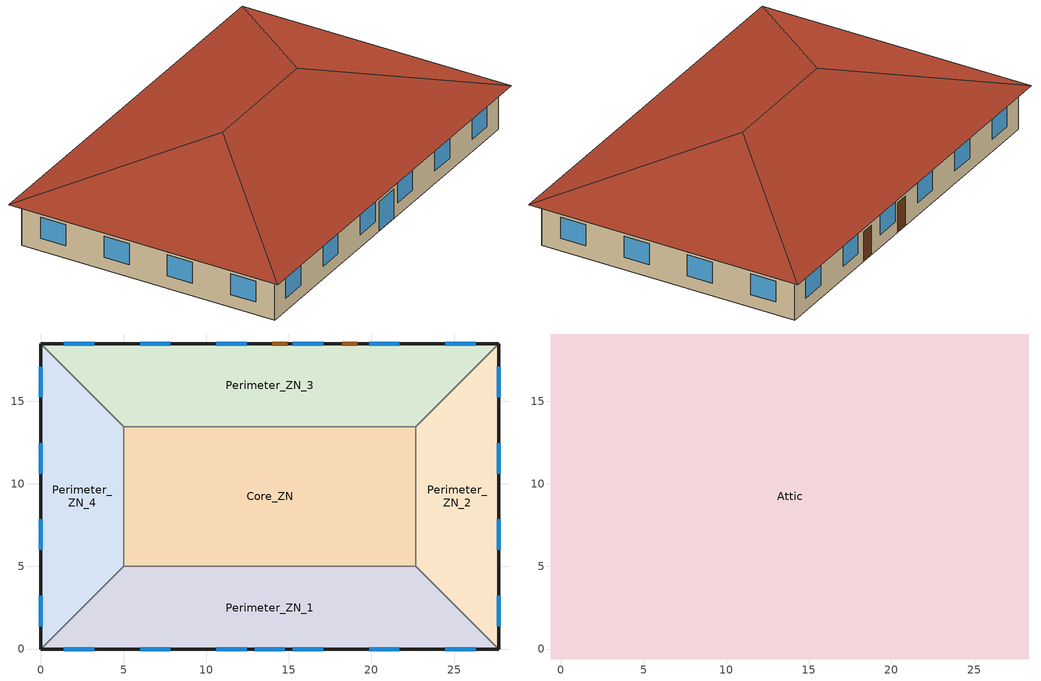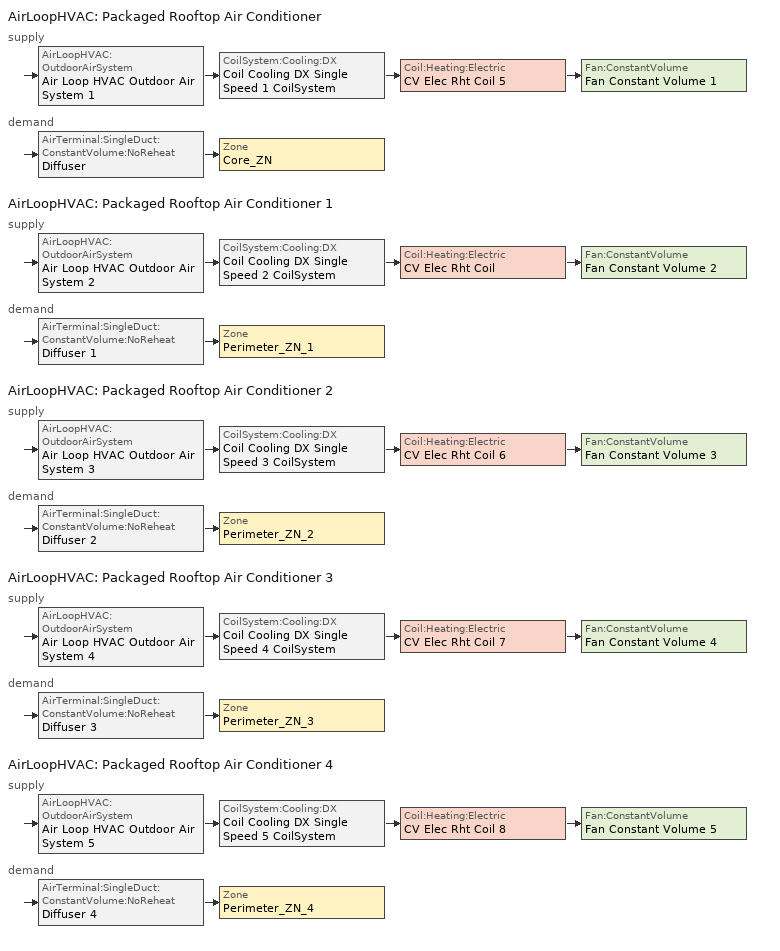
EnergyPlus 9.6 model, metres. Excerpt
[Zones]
Core_ZN
 floor ground (90.1-1999 Nonres B17 Ext Slab Unheated - 8in Slab with Carpet): 22.69,13.46 22.69,5 5,5 5,13.46 z0
 wall to Perimeter_ZN_2 (int_wall): 22.69,5 22.69,13.46 z0:3.05
 wall to Perimeter_ZN_3 (int_wall): 22.69,13.46 5,13.46 z0:3.05
 wall to Perimeter_ZN_1 (int_wall): 5,5 22.69,5 z0:3.05
 wall to Perimeter_ZN_4 (int_wall): 5,13.46 5,5 z0:3.05
Perimeter_ZN_1
 floor ground (90.1-1999 Nonres B17 Ext Slab Unheated - 8in Slab with Carpet): 22.69,5 27.69,0 0,0 5,5 z0
 wall outside (nonres_ext_wall): 0,0 27.69,0 z0:3.05
 wall to Perimeter_ZN_2 (int_wall): 27.69,0 22.69,5 z0:3.05
 wall to Perimeter_ZN_4 (int_wall): 5,5 0,0 z0:3.05
 window (Window_U_0.38_SHGC_0.38): 12.93,0 14.76,0 z0:2.13; 1.39,0 3.22,0 / 6.01,0 7.84,0 / 10.62,0 12.45,0 / 15.24,0 17.07,0 / 19.85,0 21.68,0 / 24.47,0 26.3,0 z0.9:2.42
Perimeter_ZN_2
 floor ground (90.1-1999 Nonres B17 Ext Slab Unheated - 8in Slab with Carpet): 27.69,18.46 27.69,0 22.69,5 22.69,13.46 z0
 wall outside (nonres_ext_wall): 27.69,0 27.69,18.46 z0:3.05
 wall to Perimeter_ZN_3 (int_wall): 27.69,18.46 22.69,13.46 z0:3.05
 window (Window_U_0.38_SHGC_0.38): 27.69,1.39 27.69,3.22 / 27.69,6.01 27.69,7.84 / 27.69,10.62 27.69,12.45 / 27.69,15.24 27.69,17.07 z0.9:2.42
Perimeter_ZN_3
 floor ground (90.1-1999 Nonres B17 Ext Slab Unheated - 8in Slab with Carpet): 27.69,18.46 22.69,13.46 5,13.46 0,18.46 z0
 wall outside (nonres_ext_wall): 27.69,18.46 0,18.46 z0:3.05
 wall to Perimeter_ZN_4 (int_wall): 0,18.46 5,13.46 z0:3.05
 window (Window_U_0.38_SHGC_0.38): 26.3,18.46 24.47,18.46 / 21.68,18.46 19.85,18.46 / 17.07,18.46 15.24,18.46 / 12.45,18.46 10.62,18.46 / 7.84,18.46 6.01,18.46 / 3.22,18.46 1.39,18.46 z0.9:2.42
 door (Swinging Door_con): 14.91,18.46 14,18.46 / 19.13,18.46 18.22,18.46 z0:2.13
Perimeter_ZN_4
 floor ground (90.1-1999 Nonres B17 Ext Slab Unheated - 8in Slab with Carpet): 0,18.46 5,13.46 5,5 0,0 z0
 wall outside (nonres_ext_wall): 0,18.46 0,0 z0:3.05
 window (Window_U_0.38_SHGC_0.38): 0,17.07 0,15.24 / 0,12.45 0,10.62 / 0,7.84 0,6.01 / 0,3.22 0,1.39 z0.9:2.42
Attic
 floor outside (ext_soffit_floor): 28.29,19.06 28.29,-0.6 27.69,0 27.69,18.46 z3.05; 28.29,19.06 27.69,18.46 0,18.46 -0.6,19.06 z3.05; 27.69,0 28.29,-0.6 -0.6,-0.6 0,0 z3.05; -0.6,19.06 0,18.46 0,0 -0.6,-0.6 z3.05
 floor to Core_ZN (nonres_roof_floor): 22.69,13.46 22.69,5 5,5 5,13.46 z3.05
 floor to Perimeter_ZN_2 (nonres_roof_floor): 27.69,18.46 27.69,0 22.69,5 22.69,13.46 z3.05
 floor to Perimeter_ZN_3 (nonres_roof_floor): 27.69,18.46 22.69,13.46 5,13.46 0,18.46 z3.05
 floor to Perimeter_ZN_1 (nonres_roof_floor): 22.69,5 27.69,0 0,0 5,5 z3.05
 floor to Perimeter_ZN_4 (nonres_roof_floor): 0,18.46 5,13.46 5,5 0,0 z3.05
 roof outside (AtticRoofDeck): 18.46,9.23,6.33 28.29,-0.6,3.05 28.29,19.06,3.05; 18.46,9.23,6.33 28.29,19.06,3.05 -0.6,19.06,3.05 9.23,9.23,6.33; 9.23,9.23,6.33 -0.6,-0.6,3.05 28.29,-0.6,3.05 18.46,9.23,6.33; 9.23,9.23,6.33 -0.6,19.06,3.05 -0.6,-0.6,3.05
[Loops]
AirLoopHVAC 'Packaged Rooftop Air Conditioner'
 supply: AirLoopHVAC:OutdoorAirSystem 'Air Loop HVAC Outdoor Air System 1' > CoilSystem:Cooling:DX 'Coil Cooling DX Single Speed 1 CoilSystem' > Coil:Heating:Electric 'CV Elec Rht Coil 5' > Fan:ConstantVolume 'Fan Constant Volume 1'
 demand: AirTerminal:SingleDuct:ConstantVolume:NoReheat 'Diffuser' > Zone 'Core_ZN'
AirLoopHVAC 'Packaged Rooftop Air Conditioner 1'
 supply: AirLoopHVAC:OutdoorAirSystem 'Air Loop HVAC Outdoor Air System 2' > CoilSystem:Cooling:DX 'Coil Cooling DX Single Speed 2 CoilSystem' > Coil:Heating:Electric 'CV Elec Rht Coil' > Fan:ConstantVolume 'Fan Constant Volume 2'
 demand: AirTerminal:SingleDuct:ConstantVolume:NoReheat 'Diffuser 1' > Zone 'Perimeter_ZN_1'
AirLoopHVAC 'Packaged Rooftop Air Conditioner 2'
 supply: AirLoopHVAC:OutdoorAirSystem 'Air Loop HVAC Outdoor Air System 3' > CoilSystem:Cooling:DX 'Coil Cooling DX Single Speed 3 CoilSystem' > Coil:Heating:Electric 'CV Elec Rht Coil 6' > Fan:ConstantVolume 'Fan Constant Volume 3'
 demand: AirTerminal:SingleDuct:ConstantVolume:NoReheat 'Diffuser 2' > Zone 'Perimeter_ZN_2'
AirLoopHVAC 'Packaged Rooftop Air Conditioner 3'
 supply: AirLoopHVAC:OutdoorAirSystem 'Air Loop HVAC Outdoor Air System 4' > CoilSystem:Cooling:DX 'Coil Cooling DX Single Speed 4 CoilSystem' > Coil:Heating:Electric 'CV Elec Rht Coil 7' > Fan:ConstantVolume 'Fan Constant Volume 4'
 demand: AirTerminal:SingleDuct:ConstantVolume:NoReheat 'Diffuser 3' > Zone 'Perimeter_ZN_3'
AirLoopHVAC 'Packaged Rooftop Air Conditioner 4'
 supply: AirLoopHVAC:OutdoorAirSystem 'Air Loop HVAC Outdoor Air System 5' > CoilSystem:Cooling:DX 'Coil Cooling DX Single Speed 5 CoilSystem' > Coil:Heating:Electric 'CV Elec Rht Coil 8' > Fan:ConstantVolume 'Fan Constant Volume 5'
 demand: AirTerminal:SingleDuct:ConstantVolume:NoReheat 'Diffuser 4' > Zone 'Perimeter_ZN_4'
[Building]
OfficeSmall: North Axis {deg}=0; Terrain=City; Loads Convergence Tolerance Value {W}=0.04; Temperature Convergence Tolerance Value {deltaC}=0.2; Solar Distribution=FullInteriorAndExterior; Maximum Number of Warmup Days=25; Minimum Number of Warmup Days=6
[Site:Location]
Broomfield Jeffco  Boulder   S: Latitude {deg}=40.13; Longitude {deg}=-105.24; Time Zone {hr}=-7; Elevation {m}=1689
[SizingPeriod:DesignDay] Day of Month=21; Dry-Bulb Temperature Range Modifier Type=DefaultMultipliers; Humidity Condition Type=Wetbulb; Barometric Pressure {Pa}=82237; Rain Indicator=No; Snow Indicator=No; Daylight Saving Time Indicator=No; Begin Environment Reset Mode=FullResetAtBeginEnvironment
Name | Month | Day Type | Maximum Dry-Bulb Temperature {C} | Daily Dry-Bulb Temperature Range {deltaC} | Wetbulb or DewPoint at Maximum Dry-Bulb {C} | Wind Speed {m/s} | Wind Direction {deg} | Solar Model Indicator | ASHRAE Clear Sky Optical Depth for Beam Irradiance (taub) | ASHRAE Clear Sky Optical Depth for Diffuse Irradiance (taud) | Sky Clearness
Denver-Aurora-Buckley.AFB_CO_USA Ann Clg .4% Condns DB=>MWB | 7 | SummerDesignDay | 33.9 | 14.8 | 15 | 3.6 | 30 | ASHRAETau | 0.423 | 2.02
Denver-Aurora-Buckley.AFB_CO_USA Ann Htg 99.6% Condns DB | 12 | WinterDesignDay | -17.9 | 0 | -17.9 | 2.5 | 180 | ASHRAEClearSky |  |  | 0
[Material] Thermal Absorptance=0.9; Solar Absorptance=0.7
Name | Roughness | Thickness {m} | Conductivity {W/m-K} | Density {kg/m3} | Specific Heat {J/kg-K} | Visible Absorptance
F07 25mm stucco | Smooth | 0.0254 | 0.72 | 1856 | 840 | 0.7
F12 Asphalt shingles | VeryRough | 0.0032 | 0.04 | 1120 | 1260 | 0.7
G01 13mm gypsum board | Smooth | 0.0127 | 0.16 | 800 | 1090 | 0.5
G01 16mm gypsum board | MediumSmooth | 0.0159 | 0.16 | 800 | 1090 | 0.7
G02 16mm plywood | Smooth | 0.0159 | 0.12 | 544 | 1210 | 0.7
MAT-CC05 8 HW CONCRETE | Rough | 0.20321 | 1.311 | 2240 | 836.8 | 0.7
Std Wood 6inch | MediumSmooth | 0.15 | 0.12 | 540 | 1210 | 0.7
[Material:NoMass] Thermal Absorptance=0.9; Solar Absorptance=0.7
Name | Roughness | Thermal Resistance {m2-K/W} | Visible Absorptance
CP02 CARPET PAD 9 | VeryRough | 0.21648 | 0.8
Nonres_Exterior_Wall_Insulation | MediumSmooth | 3.06942 | 0.7
Nonres_Roof_Insulation | MediumSmooth | 8.09839 | 0.7
Opaque Door panel_con | MediumRough | 0.475964 | 0.7
[WindowMaterial:SimpleGlazingSystem]
Glazing Layer: U-Factor {W/m2-K}=2.15774; Solar Heat Gain Coefficient=0.38; Visible Transmittance=0.418
[Construction]
90.1-1999 Nonres B17 Ext Slab Unheated - 8in Slab with Carpet: MAT-CC05 8 HW CONCRETE, CP02 CARPET PAD 9
AtticRoofDeck: F12 Asphalt shingles, G02 16mm plywood
ext_soffit_floor: G02 16mm plywood
InteriorFurnishings: Std Wood 6inch
int_wall: G01 13mm gypsum board, G01 13mm gypsum board
nonres_ext_wall: F07 25mm stucco, G01 16mm gypsum board, Nonres_Exterior_Wall_Insulation, G01 16mm gypsum board
nonres_roof_floor: G01 16mm gypsum board, Nonres_Roof_Insulation
Swinging Door_con: Opaque Door panel_con
Window_U_0.38_SHGC_0.38: Glazing Layer
[Zone] Multiplier=1
Name | Part of Total Floor Area
Attic | No
Core_ZN; Perimeter_ZN_1; Perimeter_ZN_2; Perimeter_ZN_3; Perimeter_ZN_4 | Yes
[ZoneInfiltration:DesignFlowRate] Temperature Term Coefficient=0; Velocity Squared Term Coefficient=0
Name | Zone or ZoneList | Schedule | Design Flow Rate Calculation Method | Design Flow Rate {m3/s} | Constant Term Coefficient | Velocity Term Coefficient | Flow per Exterior Surface Area {m3/s-m2}
Attic_Infiltration | Attic | ALWAYS_ON | Flow/Zone | 0.2001 | 1 | 0
Perimeter_ZN_1_Door_Infiltration | Perimeter_ZN_1 | INFIL_Door_Opening_SCH | Flow/Zone | 0.0764554 | 1 | 0
Perimeter_ZN_1_Infiltration | Perimeter_ZN_1 | INFIL_QUARTER_ON_SCH | Flow/ExteriorWallArea |  | 0 | 0.224 | 0.00056896
Perimeter_ZN_2_Infiltration | Perimeter_ZN_2 | INFIL_QUARTER_ON_SCH | Flow/ExteriorWallArea |  | 0 | 0.224 | 0.00056896
Perimeter_ZN_3_Infiltration | Perimeter_ZN_3 | INFIL_QUARTER_ON_SCH | Flow/ExteriorWallArea |  | 0 | 0.224 | 0.00056896
Perimeter_ZN_4_Infiltration | Perimeter_ZN_4 | INFIL_QUARTER_ON_SCH | Flow/ExteriorWallArea |  | 0 | 0.224 | 0.00056896
[InternalMass] Construction=InteriorFurnishings
Name | Zone or ZoneList | Surface Area {m2}
Core_ZN_InternalMass_1 | Core_ZN | 299.3148
Perimeter_ZN_1_InternalMass_1 | Perimeter_ZN_1 | 226.9
Perimeter_ZN_2_InternalMass_1 | Perimeter_ZN_2 | 134.6
Perimeter_ZN_3_InternalMass_1 | Perimeter_ZN_3 | 226.9
Perimeter_ZN_4_InternalMass_1 | Perimeter_ZN_4 | 134.6
[People] Number of People Calculation Method=Area/Person; Floor Area per Person {m2/person}=16.5881; Fraction Radiant=0.3; Activity Level Schedule=ACTIVITY_SCH; Enable ASHRAE 55 Comfort Warnings=No; Mean Radiant Temperature Calculation Type=ZoneAveraged
Name | Zone or ZoneList or Space or SpaceList | Number of People Schedule
Core_ZN | Core_ZN | BLDG_OCC_SCH_wo_SB
Perimeter_ZN_1 | Perimeter_ZN_1 | BLDG_OCC_SCH_wo_SB
Perimeter_ZN_2 | Perimeter_ZN_2 | BLDG_OCC_SCH_w_SB
Perimeter_ZN_3 | Perimeter_ZN_3 | BLDG_OCC_SCH_wo_SB
Perimeter_ZN_4 | Perimeter_ZN_4 | BLDG_OCC_SCH_wo_SB
[Lights] Schedule=BLDG_LIGHT_SCH; Design Level Calculation Method=Watts/Area; Watts per Zone Floor Area {W/m2}=8.50349; Return Air Fraction=0; Fraction Radiant=0.7; Fraction Visible=0.2; Fraction Replaceable=1; Return Air Fraction Calculated from Plenum Temperature=No
Name | Zone or ZoneList or Space or SpaceList
Core_ZN_Lights | Core_ZN
Perimeter_ZN_1_Lights | Perimeter_ZN_1
Perimeter_ZN_2_Lights | Perimeter_ZN_2
Perimeter_ZN_3_Lights | Perimeter_ZN_3
Perimeter_ZN_4_Lights | Perimeter_ZN_4
[ElectricEquipment] Schedule=BLDG_EQUIP_SCH; Design Level Calculation Method=Watts/Area; Watts per Zone Floor Area {W/m2}=6.78
Name | Zone or ZoneList or Space or SpaceList
Core_ZN_MiscPlug_Equip | Core_ZN
Perimeter_ZN_1_MiscPlug_Equip | Perimeter_ZN_1
Perimeter_ZN_2_MiscPlug_Equip | Perimeter_ZN_2
Perimeter_ZN_3_MiscPlug_Equip | Perimeter_ZN_3
Perimeter_ZN_4_MiscPlug_Equip | Perimeter_ZN_4
[ZoneControl:Thermostat] Temperature Difference Between Cutout And Setpoint {deltaC}=0
Name | Zone or ZoneList | Control Type Schedule | Control 1
Core_ZN Thermostat | Core_ZN | Core_ZN Thermostat Schedule | Core_ZN DualSPSched
Perimeter_ZN_1 Thermostat | Perimeter_ZN_1 | Perimeter_ZN_1 Thermostat Schedule | Perimeter_ZN_1 DualSPSched
Perimeter_ZN_2 Thermostat | Perimeter_ZN_2 | Perimeter_ZN_2 Thermostat Schedule | Perimeter_ZN_2 DualSPSched
Perimeter_ZN_3 Thermostat | Perimeter_ZN_3 | Perimeter_ZN_3 Thermostat Schedule | Perimeter_ZN_3 DualSPSched
Perimeter_ZN_4 Thermostat | Perimeter_ZN_4 | Perimeter_ZN_4 Thermostat Schedule | Perimeter_ZN_4 DualSPSched
[ThermostatSetpoint:DualSetpoint] Heating Setpoint Temperature Schedule=HTGSETP_SCH_NO_OPTIMUM; Cooling Setpoint Temperature Schedule=CLGSETP_SCH_NO_OPTIMUM
Core_ZN DualSPSched; Perimeter_ZN_1 DualSPSched; Perimeter_ZN_2 DualSPSched; Perimeter_ZN_3 DualSPSched; Perimeter_ZN_4 DualSPSched
[AirTerminal:SingleDuct:ConstantVolume:NoReheat] Availability Schedule=Always On Discrete hvac_library; Maximum Air Flow Rate {m3/s}=AutoSize
Diffuser; Diffuser 1; Diffuser 2; Diffuser 3; Diffuser 4
[Zone equipment]
Core_ZN: Diffuser
Perimeter_ZN_1: Diffuser 1
Perimeter_ZN_2: Diffuser 2
Perimeter_ZN_3: Diffuser 3
Perimeter_ZN_4: Diffuser 4
[Sizing:Zone] Zone Cooling Design Supply Air Temperature Input Method=SupplyAirTemperature; Zone Cooling Design Supply Air Temperature {C}=12.8; Zone Cooling Design Supply Air Temperature Difference {deltaC}=11.11; Zone Heating Design Supply Air Temperature Input Method=SupplyAirTemperature; Zone Heating Design Supply Air Temperature {C}=40; Zone Heating Design Supply Air Temperature Difference {deltaC}=11.11; Zone Cooling Design Supply Air Humidity Ratio {kgWater/kgDryAir}=0.0085; Zone Heating Design Supply Air Humidity Ratio {kgWater/kgDryAir}=0.008; Cooling Design Air Flow Method=DesignDay; Cooling Design Air Flow Rate {m3/s}=0; Cooling Minimum Air Flow per Zone Floor Area {m3/s-m2}=0.000762; Cooling Minimum Air Flow {m3/s}=0; Cooling Minimum Air Flow Fraction=0; Heating Design Air Flow Method=DesignDay; Heating Design Air Flow Rate {m3/s}=0; Heating Maximum Air Flow per Zone Floor Area {m3/s-m2}=0.002032; Heating Maximum Air Flow {m3/s}=0.141576; Heating Maximum Air Flow Fraction=0.3; Account for Dedicated Outdoor Air System=No
Name | Design Specification Outdoor Air Object | Design Specification Zone Air Distribution Object
Core_ZN | SZ DSOA Core_ZN | Core_ZN Design Spec Zone Air Dist
Perimeter_ZN_1 | SZ DSOA Perimeter_ZN_1
Perimeter_ZN_2 | SZ DSOA Perimeter_ZN_2
Perimeter_ZN_3 | SZ DSOA Perimeter_ZN_3
Perimeter_ZN_4 | SZ DSOA Perimeter_ZN_4
[DesignSpecification:ZoneAirDistribution]
Core_ZN Design Spec Zone Air Dist: Zone Air Distribution Effectiveness in Cooling Mode=1; Zone Air Distribution Effectiveness in Heating Mode=1
[Controller:MechanicalVentilation] Availability Schedule=Always On Discrete; Demand Controlled Ventilation=No; System Outdoor Air Method=ZoneSum
Name | Zone or ZoneList Name 1 | Design Specification Outdoor Air Object Name 1 | Design Specification Zone Air Distribution Object Name 1
Controller Mechanical Ventilation 1 | Core_ZN | SZ DSOA Core_ZN | Core_ZN Design Spec Zone Air Dist
Controller Mechanical Ventilation 2 | Perimeter_ZN_1 | SZ DSOA Perimeter_ZN_1
Controller Mechanical Ventilation 3 | Perimeter_ZN_2 | SZ DSOA Perimeter_ZN_2
Controller Mechanical Ventilation 4 | Perimeter_ZN_3 | SZ DSOA Perimeter_ZN_3
Controller Mechanical Ventilation 5 | Perimeter_ZN_4 | SZ DSOA Perimeter_ZN_4
[DesignSpecification:OutdoorAir] Outdoor Air Method=Sum; Outdoor Air Flow per Person {m3/s-person}=0; Outdoor Air Flow per Zone Floor Area {m3/s-m2}=0.000431773; Outdoor Air Flow per Zone {m3/s}=0; Outdoor Air Flow Air Changes per Hour {1/hr}=0
SZ DSOA Core_ZN; SZ DSOA Perimeter_ZN_1; SZ DSOA Perimeter_ZN_2; SZ DSOA Perimeter_ZN_3; SZ DSOA Perimeter_ZN_4
[Daylighting:Controls] Lighting Control Type=Stepped; Minimum Input Power Fraction for Continuous or ContinuousOff Dimming Control=0.3; Minimum Light Output Fraction for Continuous or ContinuousOff Dimming Control=0.2; Number of Stepped Control Steps=3; Probability Lighting will be Reset When Needed in Manual Stepped Control=1; Maximum Allowable Discomfort Glare Index=22; Fraction of Lights Controlled by Reference Point 1=0.0302; Illuminance Setpoint at Reference Point 1 {lux}=377; Fraction of Lights Controlled by Reference Point 2=0; Illuminance Setpoint at Reference Point 2 {lux}=377
Name | Zone or Space | Glare Calculation Daylighting Reference Point | Glare Calculation Azimuth Angle of View Direction Clockwise from Zone y-Axis {deg} | Daylighting Reference Point Name 1 | Daylighting Reference Point Name 2
Perimeter_ZN_1 DaylightingControls | Perimeter_ZN_1 | Perimeter_ZN_1_DaylRefPt1 | 180 | Perimeter_ZN_1_DaylRefPt1 | Perimeter_ZN_1_DaylRefPt2
Perimeter_ZN_2 DaylightingControls | Perimeter_ZN_2 | Perimeter_ZN_2_DaylRefPt1 | 270 | Perimeter_ZN_2_DaylRefPt1 | Perimeter_ZN_2_DaylRefPt2
Perimeter_ZN_3 DaylightingControls | Perimeter_ZN_3 | Perimeter_ZN_3_DaylRefPt1 | -0 | Perimeter_ZN_3_DaylRefPt1 | Perimeter_ZN_3_DaylRefPt2
Perimeter_ZN_4 DaylightingControls | Perimeter_ZN_4 | Perimeter_ZN_4_DaylRefPt1 | 90 | Perimeter_ZN_4_DaylRefPt1 | Perimeter_ZN_4_DaylRefPt2
[AirLoopHVAC] Design Supply Air Flow Rate {m3/s}=AutoSize; Design Return Air Flow Fraction of Supply Air Flow=1
Packaged Rooftop Air Conditioner; Packaged Rooftop Air Conditioner 1; Packaged Rooftop Air Conditioner 2; Packaged Rooftop Air Conditioner 3; Packaged Rooftop Air Conditioner 4
[Sizing:System] Type of Load to Size On=Sensible; Design Outdoor Air Flow Rate {m3/s}=Autosize; Central Heating Maximum System Air Flow Ratio=1; Preheat Design Temperature {C}=7; Preheat Design Humidity Ratio {kgWater/kgDryAir}=0.008; Precool Design Temperature {C}=12.8; Precool Design Humidity Ratio {kgWater/kgDryAir}=0.008; Central Cooling Design Supply Air Temperature {C}=12.8; Central Heating Design Supply Air Temperature {C}=40; Type of Zone Sum to Use=NonCoincident; 100% Outdoor Air in Cooling=Yes; 100% Outdoor Air in Heating=Yes; Central Cooling Design Supply Air Humidity Ratio {kgWater/kgDryAir}=0.0085; Central Heating Design Supply Air Humidity Ratio {kgWater/kgDryAir}=0.008; Cooling Supply Air Flow Rate Method=DesignDay; Cooling Supply Air Flow Rate {m3/s}=0; Cooling Supply Air Flow Rate Per Floor Area {m3/s-m2}=0.00996765; Cooling Fraction of Autosized Cooling Supply Air Flow Rate=1; Cooling Supply Air Flow Rate Per Unit Cooling Capacity {m3/s-W}=3.94755e-05; Heating Supply Air Flow Rate Method=DesignDay; Heating Supply Air Flow Rate {m3/s}=0; Heating Supply Air Flow Rate Per Floor Area {m3/s-m2}=0.00996765; Heating Fraction of Autosized Heating Supply Air Flow Rate=1; Heating Fraction of Autosized Cooling Supply Air Flow Rate=1; Heating Supply Air Flow Rate Per Unit Heating Capacity {m3/s-W}=3.15882e-05; System Outdoor Air Method=ZoneSum; Zone Maximum Outdoor Air Fraction=1; Cooling Design Capacity Method=CoolingDesignCapacity; Cooling Design Capacity {W}=Autosize; Cooling Design Capacity Per Floor Area {W/m2}=234.7; Fraction of Autosized Cooling Design Capacity=1; Heating Design Capacity Method=HeatingDesignCapacity; Heating Design Capacity {W}=Autosize; Heating Design Capacity Per Floor Area {W/m2}=157; Fraction of Autosized Heating Design Capacity=1; Central Cooling Capacity Control Method=OnOff; Occupant Diversity=Autosize
Packaged Rooftop Air Conditioner; Packaged Rooftop Air Conditioner 1; Packaged Rooftop Air Conditioner 2; Packaged Rooftop Air Conditioner 3; Packaged Rooftop Air Conditioner 4
[AvailabilityManager:Scheduled]
Name | Schedule
Packaged Rooftop Air Conditioner Availability Manager; Air Loop HVAC Outdoor Air System 1 Availability Manager; Air Loop HVAC Outdoor Air System 2 Availability Manager; Air Loop HVAC Outdoor Air System 3 Availability Manager; Air Loop HVAC Outdoor Air System 4 Availability Manager; Air Loop HVAC Outdoor Air System 5 Availability Manager | Always On Discrete
Packaged Rooftop Air Conditioner 1 Availability Manager | Always On Discrete 1
Packaged Rooftop Air Conditioner 2 Availability Manager | Always On Discrete 2
Packaged Rooftop Air Conditioner 3 Availability Manager | Always On Discrete 3
Packaged Rooftop Air Conditioner 4 Availability Manager | Always On Discrete 4
[Controller:OutdoorAir] Minimum Outdoor Air Flow Rate {m3/s}=0; Maximum Outdoor Air Flow Rate {m3/s}=Autosize; Economizer Control Type=NoEconomizer; Economizer Control Action Type=ModulateFlow; Economizer Maximum Limit Dry-Bulb Temperature {C}=28; Economizer Maximum Limit Enthalpy {J/kg}=64000; Economizer Minimum Limit Dry-Bulb Temperature {C}=-100; Lockout Type=NoLockout; Minimum Limit Type=FixedMinimum; High Humidity Control=No; Control High Indoor Humidity Based on Outdoor Humidity Ratio=Yes; Heat Recovery Bypass Control Type=BypassWhenWithinEconomizerLimits
Name | Mechanical Ventilation Controller
Controller Outdoor Air 1 | Controller Mechanical Ventilation 1
Controller Outdoor Air 2 | Controller Mechanical Ventilation 2
Controller Outdoor Air 3 | Controller Mechanical Ventilation 3
Controller Outdoor Air 4 | Controller Mechanical Ventilation 4
Controller Outdoor Air 5 | Controller Mechanical Ventilation 5
[SetpointManager:MixedAir] Control Variable=Temperature
Node 24 OS Default SPM; Node 25 OS Default SPM; Node 62 OS Default SPM; Node 21 OS Default SPM; Node 26 OS Default SPM; Node 8 OS Default SPM; Node 35 OS Default SPM; Node 36 OS Default SPM; Node 63 OS Default SPM; Node 45 OS Default SPM; Node 46 OS Default SPM; Node 64 OS Default SPM; Node 55 OS Default SPM; Node 56 OS Default SPM; Node 65 OS Default SPM
[CoilSystem:Cooling:DX] Availability Schedule=Always On Discrete
Name | Cooling Coil
Coil Cooling DX Single Speed 1 CoilSystem | Coil Cooling DX Single Speed 1
Coil Cooling DX Single Speed 2 CoilSystem | Coil Cooling DX Single Speed 2
Coil Cooling DX Single Speed 3 CoilSystem | Coil Cooling DX Single Speed 3
Coil Cooling DX Single Speed 4 CoilSystem | Coil Cooling DX Single Speed 4
Coil Cooling DX Single Speed 5 CoilSystem | Coil Cooling DX Single Speed 5
[Coil:Cooling:DX:SingleSpeed] Availability Schedule=Always On Discrete; Gross Rated Total Cooling Capacity {W}=Autosize; Gross Rated Sensible Heat Ratio=Autosize; Gross Rated Cooling COP {W/W}=3; Rated Air Flow Rate {m3/s}=Autosize; Rated Evaporator Fan Power Per Volume Flow Rate {W/(m3/s)}=773.3; Total Cooling Capacity Function of Temperature Curve=Curve Biquadratic 1; Total Cooling Capacity Function of Flow Fraction Curve=Curve Quadratic 1; Energy Input Ratio Function of Temperature Curve=Curve Biquadratic 2; Energy Input Ratio Function of Flow Fraction Curve=Curve Quadratic 2; Part Load Fraction Correlation Curve=Curve Quadratic 4; Minimum Outdoor Dry-Bulb Temperature for Compressor Operation {C}=-25; Condenser Type=AirCooled; Evaporative Condenser Effectiveness=0; Evaporative Condenser Air Flow Rate {m3/s}=Autosize; Evaporative Condenser Pump Rated Power Consumption {W}=Autosize; Crankcase Heater Capacity {W}=0; Maximum Outdoor Dry-Bulb Temperature for Crankcase Heater Operation {C}=0; Basin Heater Capacity {W/K}=0; Basin Heater Setpoint Temperature {C}=10
Coil Cooling DX Single Speed 1; Coil Cooling DX Single Speed 2; Coil Cooling DX Single Speed 3; Coil Cooling DX Single Speed 4; Coil Cooling DX Single Speed 5
[Coil:Heating:Electric] Availability Schedule=Always On Discrete hvac_library; Efficiency=1; Nominal Capacity {W}=Autosize
CV Elec Rht Coil 5; CV Elec Rht Coil; CV Elec Rht Coil 6; CV Elec Rht Coil 7; CV Elec Rht Coil 8
[Fan:ConstantVolume] Fan Total Efficiency=0.7; Pressure Rise {Pa}=500; Maximum Flow Rate {m3/s}=AutoSize; Motor Efficiency=0.9; Motor In Airstream Fraction=1
Name | Availability Schedule
Fan Constant Volume 1 | Always On Discrete
Fan Constant Volume 2 | Always On Discrete 1
Fan Constant Volume 3 | Always On Discrete 2
Fan Constant Volume 4 | Always On Discrete 3
Fan Constant Volume 5 | Always On Discrete 4
[SetpointManager:SingleZone:Reheat] Control Variable=Temperature; Minimum Supply Air Temperature {C}=-99; Maximum Supply Air Temperature {C}=99
Name | Control Zone
Setpoint Manager Single Zone Reheat 1 | Core_ZN
Setpoint Manager Single Zone Reheat 2 | Perimeter_ZN_1
Setpoint Manager Single Zone Reheat 3 | Perimeter_ZN_2
Setpoint Manager Single Zone Reheat 4 | Perimeter_ZN_3
Setpoint Manager Single Zone Reheat 5 | Perimeter_ZN_4
[Exterior:Lights] Control Option=AstronomicalClock
Name | Schedule | Design Level {W}
Exterior_Lights_a | Exterior_lighting_schedule_a | 50.7
Exterior_Lights_b | Exterior_lighting_schedule_b_2016 | 115.1
Exterior_Lights_c | Exterior_lighting_schedule_c_2016 | 445.5
[EnergyManagementSystem:InternalVariable] Internal Data Type=Zone Floor Area
Name | Internal Data Index Key
Core_ZN_Area | Core_ZN
Perimeter_ZN_1_Area | Perimeter_ZN_1
Perimeter_ZN_2_Area | Perimeter_ZN_2
Perimeter_ZN_3_Area | Perimeter_ZN_3
Perimeter_ZN_4_Area | Perimeter_ZN_4
[EnergyManagementSystem:Sensor]
Name | Output:Variable or Output:Meter Index Key | Output:Variable or Output:Meter
ActualOccupancy | Binary Occupancy | Schedule Value
Core_ZN_LSr | Core_ZN | Zone Lights Electricity Rate
Core_ZN_Occ_Sensor | Core_ZN | People Occupant Count
Perimeter_ZN_1_LSr | Perimeter_ZN_1 | Zone Lights Electricity Rate
Perimeter_ZN_1_Occ_Sensor | Perimeter_ZN_1 | People Occupant Count
Perimeter_ZN_2_LSr | Perimeter_ZN_2 | Zone Lights Electricity Rate
Perimeter_ZN_2_Occ_Sensor | Perimeter_ZN_2 | People Occupant Count
Perimeter_ZN_3_LSr | Perimeter_ZN_3 | Zone Lights Electricity Rate
Perimeter_ZN_3_Occ_Sensor | Perimeter_ZN_3 | People Occupant Count
Perimeter_ZN_4_LSr | Perimeter_ZN_4 | Zone Lights Electricity Rate
Perimeter_ZN_4_Occ_Sensor | Perimeter_ZN_4 | People Occupant Count
[EnergyManagementSystem:Actuator] Actuated Component Type=Lights; Actuated Component Control Type=Electricity Rate
Name | Actuated Component Unique
Core_ZN_Light_Actuator | Core_ZN_Lights
Perimeter_ZN_1_Light_Actuator | Perimeter_ZN_1_Lights
Perimeter_ZN_2_Light_Actuator | Perimeter_ZN_2_Lights
Perimeter_ZN_3_Light_Actuator | Perimeter_ZN_3_Lights
Perimeter_ZN_4_Light_Actuator | Perimeter_ZN_4_Lights
[EnergyManagementSystem:Program]
SET_Core_ZN_Light_EMS_Program: SET Core_ZN_LSr_IP=0.093*Core_ZN_LSr/Core_ZN_Area; IF (Core_ZN_Occ_Sensor <= 0) && (Core_ZN_LSr_IP >= 0.02); SET Core_ZN_Light_Actuator = 0.02*Core_ZN_Area/0.09290304; ELSE; SET Core_ZN_Light_Actuator = NULL; ENDIF
SET_Perimeter_ZN_1_Light_EMS_Program: SET Perimeter_ZN_1_LSr_IP=0.093*Perimeter_ZN_1_LSr/Perimeter_ZN_1_Area; IF (Perimeter_ZN_1_Occ_Sensor <= 0) && (Perimeter_ZN_1_LSr_IP >= 0.02); SET Perimeter_ZN_1_Light_Actuator = 0.02*Perimeter_ZN_1_Area/0.09290304; ELSE; SET Perimeter_ZN_1_Light_Actuator = NULL; ENDIF
SET_Perimeter_ZN_2_Light_EMS_Program: SET Perimeter_ZN_2_LSr_IP=0.093*Perimeter_ZN_2_LSr/Perimeter_ZN_2_Area; IF (Perimeter_ZN_2_Occ_Sensor <= 0) && (Perimeter_ZN_2_LSr_IP >= 0.02); IF (ActualOccupancy <= 0); SET Perimeter_ZN_2_Light_Actuator = 0.02*Perimeter_ZN_2_Area/0.09290304; ELSE; SET Perimeter_ZN_2_Light_Actuator = NULL; ENDIF; ELSE; SET Perimeter_ZN_2_Light_Actuator = NULL; ENDIF
SET_Perimeter_ZN_3_Light_EMS_Program: SET Perimeter_ZN_3_LSr_IP=0.093*Perimeter_ZN_3_LSr/Perimeter_ZN_3_Area; IF (Perimeter_ZN_3_Occ_Sensor <= 0) && (Perimeter_ZN_3_LSr_IP >= 0.02); SET Perimeter_ZN_3_Light_Actuator = 0.02*Perimeter_ZN_3_Area/0.09290304; ELSE; SET Perimeter_ZN_3_Light_Actuator = NULL; ENDIF
SET_Perimeter_ZN_4_Light_EMS_Program: SET Perimeter_ZN_4_LSr_IP=0.093*Perimeter_ZN_4_LSr/Perimeter_ZN_4_Area; IF (Perimeter_ZN_4_Occ_Sensor <= 0) && (Perimeter_ZN_4_LSr_IP >= 0.02); SET Perimeter_ZN_4_Light_Actuator = 0.02*Perimeter_ZN_4_Area/0.09290304; ELSE; SET Perimeter_ZN_4_Light_Actuator = NULL; ENDIF
[EnergyManagementSystem:ProgramCallingManager]
SET_Core_ZN_Light_EMS_Program_Prog_Manager: BeginTimestepBeforePredictor; SET_Core_ZN_Light_EMS_Program
SET_Perimeter_ZN_1_Light_EMS_Program_Prog_Manager: BeginTimestepBeforePredictor; SET_Perimeter_ZN_1_Light_EMS_Program
SET_Perimeter_ZN_2_Light_EMS_Program_Prog_Manager: BeginTimestepBeforePredictor; SET_Perimeter_ZN_2_Light_EMS_Program
SET_Perimeter_ZN_3_Light_EMS_Program_Prog_Manager: BeginTimestepBeforePredictor; SET_Perimeter_ZN_3_Light_EMS_Program
SET_Perimeter_ZN_4_Light_EMS_Program_Prog_Manager: BeginTimestepBeforePredictor; SET_Perimeter_ZN_4_Light_EMS_Program
[PhotovoltaicPerformance:Simple]
PV-performance: Fraction of Surface Area with Active Solar Cells=0.9; Conversion Efficiency Input Mode=FIXED; Value for Cell Efficiency if Fixed=0.15
[Generator:Photovoltaic]
PV-array: Surface=PV-surface; Module Performance=PV-performance; Heat Transfer Integration Mode=Decoupled; Number of Series Strings in Parallel=5; Number of Modules in Series=10
[ElectricLoadCenter:Generators]
PV-gen-list: Generator Name 1=PV-array; Generator Object Type 1=Generator:Photovoltaic; Generator Rated Electric Power Output 1 {W}=40000
[ElectricLoadCenter:Inverter:Simple]
Simple Ideal Inverter: Radiative Fraction=0; Inverter Efficiency=1
[ElectricLoadCenter:Storage:Simple]
Battery: Availability Schedule=ALWAYS_ON; Radiative Fraction for Zone Heat Gains=0; Nominal Energetic Efficiency for Charging=0.7; Nominal Discharging Energetic Efficiency=0.7; Maximum Storage Capacity {J}=1.68e+09; Maximum Power for Discharging {W}=50000; Maximum Power for Charging {W}=30000; Initial State of Charge {J}=1e+09
[ElectricLoadCenter:Distribution]
On-site PV generation and storage: Generator List=PV-gen-list; Generator Operation Scheme Type=TrackElectrical; Generator Demand Limit Scheme Purchased Electric Demand Limit {W}=0; Electrical Buss Type=DirectCurrentWithInverterDCStorage; Inverter=Simple Ideal Inverter; Electrical Storage Object=Battery
[Schedule:Compact]
BLDG_OCC_SCH_wo_SB: Through: 12/31, For: Weekdays, Until: 01:00, 0, Until: 02:00, 0, Until: 03:00, 0, Until: 04:00, 0, Until: 05:00, 0, Until: 06:00, 0, Until: 07:00, 0.11, Until: 08:00, 0.21, Until: 09:00, 1, Until: 10:00, 1, Until: 11:00, 1, Until: 12:00, 1, Until: 13:00, 0.610395, Until: 14:00, 1, Until: 15:00, 1, Until: 16:00, 1, Until: 17:00, 1, Until: 18:00, 0.32, Until: 19:00, 0.11, Until: 20:00, 0.11, Until: 21:00, 0.11, Until: 22:00, 0.11, Until: 23:00, 0.05, Until: 24:00, 0, For: Weekends, Until: 01:00, 0, Until: 02:00, 0, Until: 03:00, 0, Until: 04:00, 0, Until: 05:00, 0, Until: 06:00, 0, Until: 07:00, 0, Until: 08:00, 0, Until: 09:00, 0, Until: 10:00, 0, Until: 11:00, 0, Until: 12:00, 0, Until: 13:00, 0, Until: 14:00, 0, Until: 15:00, 0, Until: 16:00, 0, Until: 17:00, 0, Until: 18:00, 0, Until: 19:00, 0, Until: 20:00, 0, Until: 21:00, 0, Until: 22:00, 0, Until: 23:00, 0, Until: 24:00, 0, For: Holiday, Until: 24:00, 0, For: WinterDesignDay, Until: 24:00, 0, For: SummerDesignDay, Until: 24:00, 1, For: CustomDay1, Until: 24:00, 0, For: CustomDay2, Until: 24:00, 0
ACTIVITY_SCH: Through: 12/31, For: AllDays, Until: 24:00, 120
BLDG_LIGHT_SCH: Through: 12/31, For: Weekdays, Until: 5:00, 0.18, Until: 6:00, 0.23, Until: 7:00, 0.178641, Until: 8:00, 0.326215, Until: 12:00, 0.699031, Until: 13:00, 0.621361, Until: 17:00, 0.699031, Until: 18:00, 0.473788, Until: 20:00, 0.326215, Until: 22:00, 0.248544, Until: 23:00, 0.178641, Until: 24:00, 0.18, For: Weekends, Until: 24:00, 0.18, For: Holiday, Until: 24:00, 0.18, For: WinterDesignDay, Until: 24:00, 0, For: SummerDesignDay, Until: 24:00, 1, For: CustomDay1, Until: 24:00, 0, For: CustomDay2, Until: 24:00, 0
BLDG_EQUIP_SCH: Through: 12/31, For: WeekDays, Until: 6:00, 0.409478, Until: 8:00, 0.479753, Until: 12:00, 0.959505, Until: 13:00, 0.901935, Until: 17:00, 0.959505, Until: 18:00, 0.479753, Until: 23:00, 0.191901, Until: 24:00, 0.163791, For: Weekends, Until: 24:00, 0.163791, For: Holiday, Until: 24:00, 0.163791, For: WinterDesignDay, Until: 24:00, 0, For: SummerDesignDay, Until: 24:00, 1, For: CustomDay1, Until: 24:00, 0, For: CustomDay2, Until: 24:00, 0
Core_ZN Thermostat Schedule; Perimeter_ZN_1 Thermostat Schedule; Perimeter_ZN_2 Thermostat Schedule; Perimeter_ZN_3 Thermostat Schedule; Perimeter_ZN_4 Thermostat Schedule: Through: 12/31, For: AllDays, Until: 24:00, 4
HTGSETP_SCH_NO_OPTIMUM: Through: 12/31, For: WeekDays, Until: 6:00, 15.56, Until: 7:00, 21.11, Until: 19:00, 21.11, Until: 24:00, 15.56, For: Weekends, Until: 24:00, 15.56, For: Holiday, Until: 24:00, 15.56, For: WinterDesignDay, Until: 24:00, 21.11, For: SummerDesignDay, Until: 24:00, 15.56, For: CustomDay1, Until: 24:00, 15.56, For: CustomDay2, Until: 24:00, 15.56
CLGSETP_SCH_NO_OPTIMUM: Through: 12/31, For: WeekDays, Until: 6:00, 29.44, Until: 7:00, 23.89, Until: 18:00, 23.89, Until: 24:00, 29.44, For: Weekends, Until: 24:00, 29.44, For: Holiday, Until: 24:00, 29.44, For: WinterDesignDay, Until: 24:00, 29.44, For: SummerDesignDay, Until: 24:00, 23.89, For: CustomDay1, Until: 24:00, 29.44, For: CustomDay2, Until: 24:00, 29.44
BLDG_OCC_SCH_w_SB: Through: 12/31, For: Weekdays, Until: 01:00, 0, Until: 02:00, 0, Until: 03:00, 0, Until: 04:00, 0, Until: 05:00, 0, Until: 06:00, 0, Until: 07:00, 0.11, Until: 08:00, 0.21, Until: 09:00, 1, Until: 10:00, 1, Until: 11:00, 0, Until: 12:00, 1, Until: 13:00, 0, Until: 14:00, 1, Until: 15:00, 0, Until: 16:00, 1, Until: 17:00, 1, Until: 18:00, 0.32, Until: 19:00, 0.11, Until: 20:00, 0.11, Until: 21:00, 0.11, Until: 22:00, 0.11, Until: 23:00, 0.05, Until: 24:00, 0, For: Weekends, Until: 01:00, 0, Until: 02:00, 0, Until: 03:00, 0, Until: 04:00, 0, Until: 05:00, 0, Until: 06:00, 0, Until: 07:00, 0, Until: 08:00, 0, Until: 09:00, 0, Until: 10:00, 0, Until: 11:00, 0, Until: 12:00, 0, Until: 13:00, 0, Until: 14:00, 0, Until: 15:00, 0, Until: 16:00, 0, Until: 17:00, 0, Until: 18:00, 0, Until: 19:00, 0, Until: 20:00, 0, Until: 21:00, 0, Until: 22:00, 0, Until: 23:00, 0, Until: 24:00, 0, For: Holiday, Until: 24:00, 0, For: WinterDesignDay, Until: 24:00, 0, For: SummerDesignDay, Until: 24:00, 1, For: CustomDay1, Until: 24:00, 0, For: CustomDay2, Until: 24:00, 0
ALWAYS_ON: Through: 12/31, For: AllDays, Until: 24:00, 1
Binary Occupancy: Through: 12/31, For: Weekdays, Until: 01:00, 0, Until: 02:00, 0, Until: 03:00, 0, Until: 04:00, 0, Until: 05:00, 0, Until: 06:00, 0, Until: 07:00, 1, Until: 08:00, 1, Until: 09:00, 1, Until: 10:00, 1, Until: 11:00, 1, Until: 12:00, 1, Until: 13:00, 1, Until: 14:00, 1, Until: 15:00, 1, Until: 16:00, 1, Until: 17:00, 1, Until: 18:00, 1, Until: 19:00, 1, Until: 20:00, 1, Until: 21:00, 1, Until: 22:00, 1, Until: 23:00, 1, Until: 24:00, 0, For: Weekends, Until: 01:00, 0, Until: 02:00, 0, Until: 03:00, 0, Until: 04:00, 0, Until: 05:00, 0, Until: 06:00, 0, Until: 07:00, 0, Until: 08:00, 0, Until: 09:00, 0, Until: 10:00, 0, Until: 11:00, 0, Until: 12:00, 0, Until: 13:00, 0, Until: 14:00, 0, Until: 15:00, 0, Until: 16:00, 0, Until: 17:00, 0, Until: 18:00, 0, Until: 19:00, 0, Until: 20:00, 0, Until: 21:00, 0, Until: 22:00, 0, Until: 23:00, 0, Until: 24:00, 0, For: Holiday, Until: 24:00, 0, For: WinterDesignDay, Until: 24:00, 0, For: SummerDesignDay, Until: 24:00, 1, For: CustomDay1, Until: 24:00, 0, For: CustomDay2, Until: 24:00, 0
Exterior_lighting_schedule_a: Through:12/31, For:AllDays, Until: 06:00, 0, Until: 24:00, 1
Exterior_lighting_schedule_b_2016: Through:12/31, For:AllDays, Until: 06:00, 0.5, Until: 24:00, 1
Exterior_lighting_schedule_c_2016: Through:12/31, For:AllDays, Until: 06:00, 0.5, Until: 19:00, 1, Until: 24:00, 0.5
INFIL_Door_Opening_SCH: Through: 12/31, For: Weekdays, Until: 06:00, 0, Until: 07:00, 0.131, Until: 08:00, 1, Until: 12:00, 0.131, Until: 13:00, 1, Until: 17:00, 0.131, Until: 18:00, 1, Until: 19:00, 0.131, Until: 24:00, 0, For: Saturday Sunday Holidays AllOtherDays, Until: 24:00, 0
INFIL_QUARTER_ON_SCH: Through: 12/31, For: Weekdays SummerDesignDay, Until: 07:00, 1, Until: 19:00, 0.25, Until: 24:00, 1, For: Saturday WinterDesignDay, Until: 07:00, 1, Until: 18:00, 0.25, Until: 24:00, 1, For: Sunday Holidays AllOtherDays, Until: 24:00, 1
[Schedule:Constant] Hourly Value=1
Always On Discrete; Always On Discrete 1; Always On Discrete 2; Always On Discrete 3; Always On Discrete 4; Always On Discrete hvac_library
[Curve:Biquadratic] Minimum Value of x {BasedOnField A2}=17; Maximum Value of x {BasedOnField A2}=22; Minimum Value of y {BasedOnField A3}=13; Maximum Value of y {BasedOnField A3}=46
Name | Coefficient1 Constant | Coefficient2 x | Coefficient3 x**2 | Coefficient4 y | Coefficient5 y**2 | Coefficient6 x*y
Curve Biquadratic 1 | 0.942588 | 0.00954335 | 0.00068377 | -0.0110427 | 5.249e-06 | -9.72e-06
Curve Biquadratic 2 | 0.342414 | 0.034885 | -0.0006237 | 0.00497722 | 0.000437951 | -0.000728028
[Curve:Quadratic]
Name | Coefficient1 Constant | Coefficient2 x | Coefficient3 x**2 | Minimum Value of x {BasedOnField A2} | Maximum Value of x {BasedOnField A2}
Curve Quadratic 1 | 0.8 | 0.2 | 0 | 0.5 | 1.5
Curve Quadratic 2 | 1.1552 | -0.1808 | 0.0256 | 0.5 | 1.5
Curve Quadratic 4 | 0.85 | 0.15 | 0 | 0 | 1
